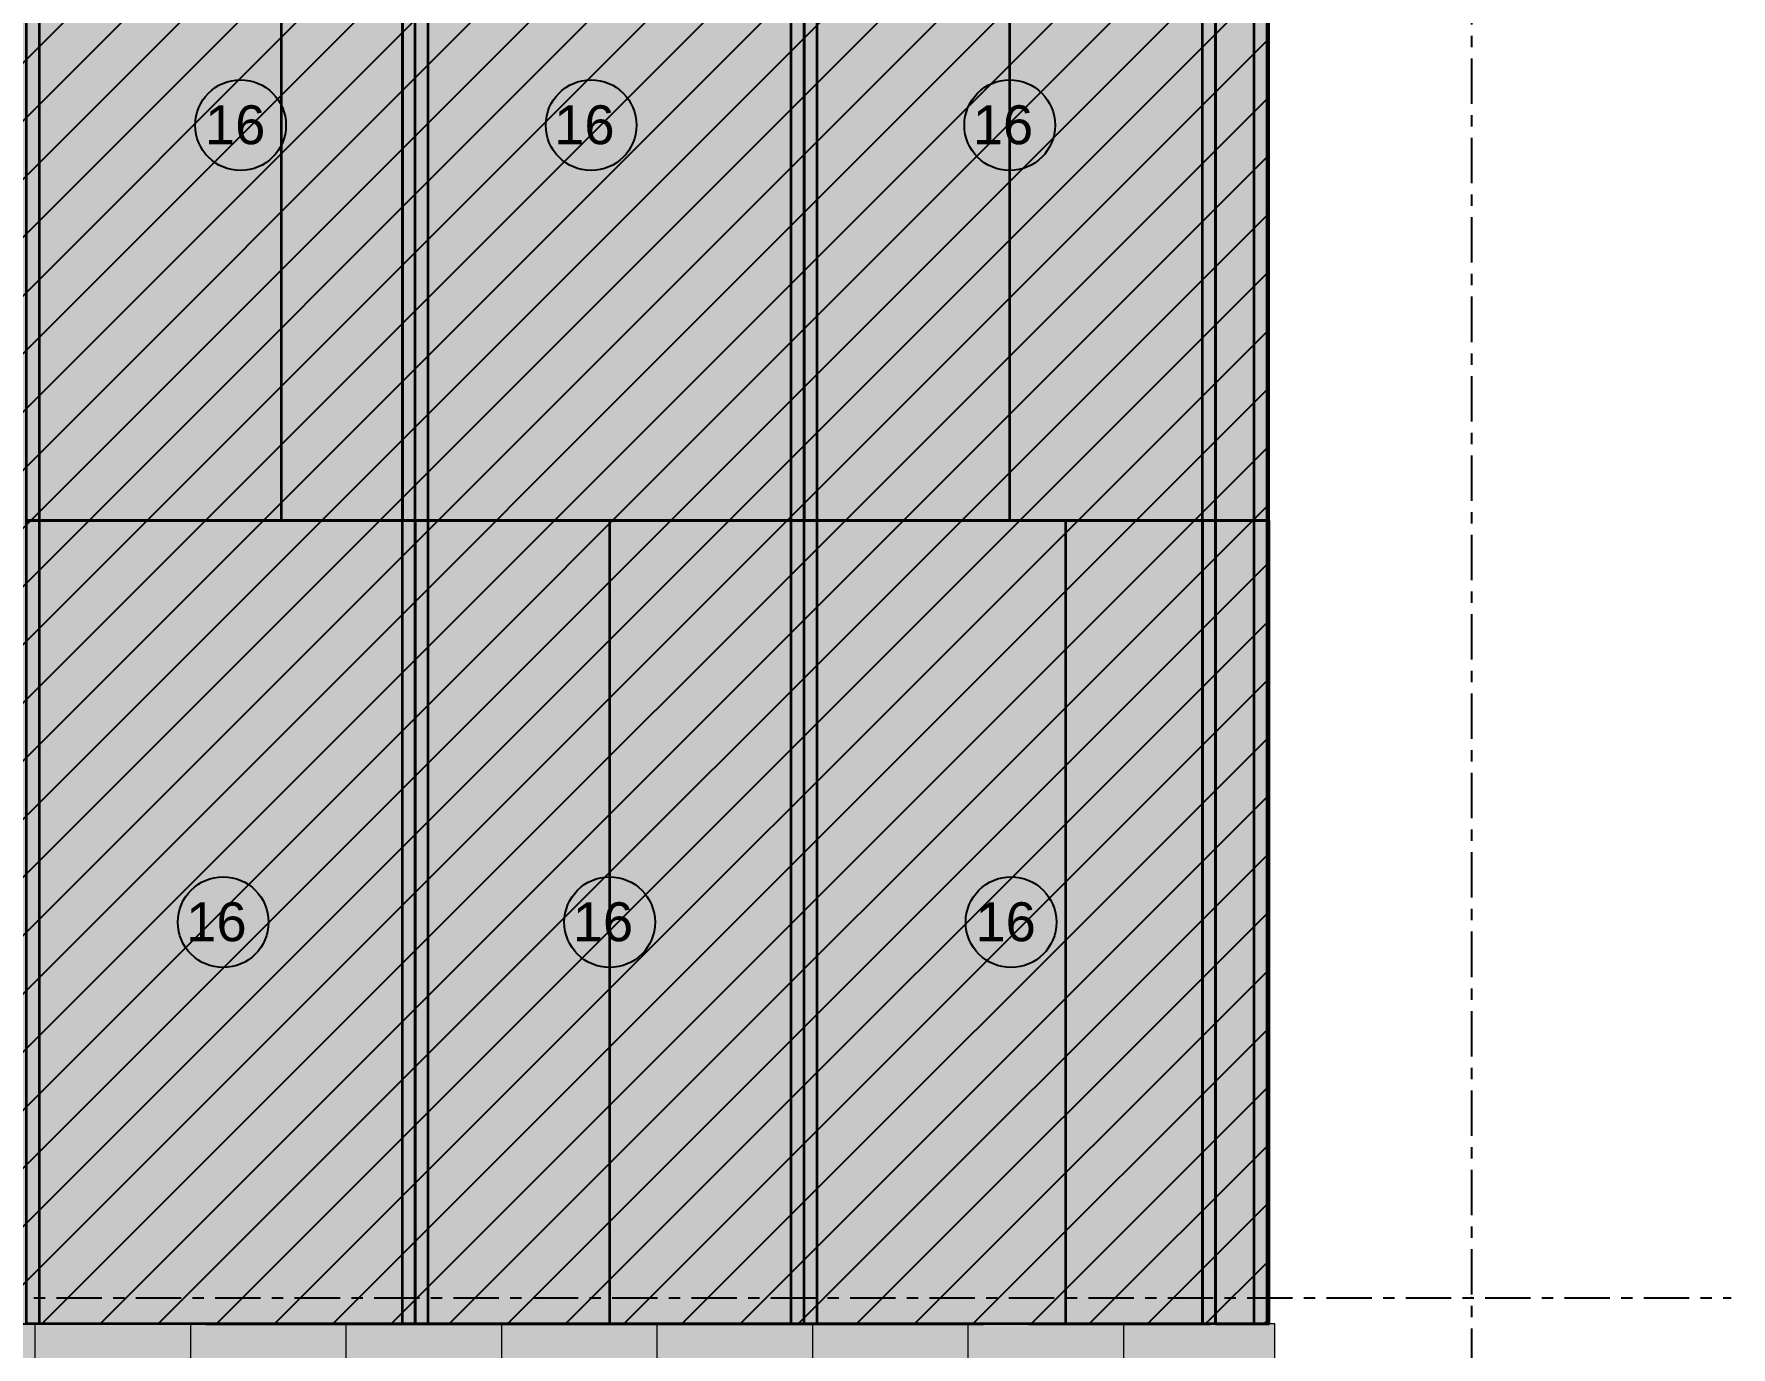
# Model space of a CAD drawing. Header units: millimetres. Extents: x -1379 to 1385823, y -4884429 to 548763.
# Drawn here: x 566250 to 572799, y -2341391 to -2336324 of the extents above; entities that cross this region are included whole.
import ezdxf
from ezdxf.enums import TextEntityAlignment as Align

# ---------------------------------------------------------------- set-up
doc = ezdxf.new("R2010")
doc.units = ezdxf.units.MM
doc.linetypes.add('CENTER', pattern=[50.8, 31.75, -6.35, 6.35, -6.35])
doc.linetypes.add('TA_GL_000.70000', pattern=[1.925, 0.7, -0.175, 0.175, -0.175, 0.7])
for name, color, linetype in [('000 - 0_SYM_DWG_GRIDLINE_MAIN_COLOR_251', 7, 'Continuous'), ('000 - 0_SYM_DWG_SLOPE-SYM_TEXT_COLOR_3', 7, 'Continuous'), ('000 - CONCRETE_COL_HATCH_', 7, 'Continuous'), ('000 - EXISTING_PRECAST_MAIN_COLOR_3', 7, 'Continuous'), ('000 - GRID', 7, 'CENTER')]:
    doc.layers.add(name, color=color, linetype=linetype)
for name, color, linetype, lineweight in [('A-ANNO-IDEN', 7, 'Continuous', 25), ('A-COLS-E', 7, 'Continuous', 35), ('A-DETL', 7, 'Continuous', 70), ('A-DOOR-E', 7, 'Continuous', 35), ('A-FLOR-E', 7, 'Continuous', 35), ('A-GLAZ-CURT', 7, 'Continuous', 35), ('A-WALL-PATT', 7, 'Continuous', 70), ('I-WALL-E', 7, 'Continuous', 50), ('WALL-E', 7, 'Continuous', 50)]:
    doc.layers.add(name, color=color, linetype=linetype, lineweight=lineweight)
doc.styles.add('ARIAL', font='arial.ttf')
doc.styles.add('TA', font='', dxfattribs={"height": 4.5})
doc.styles.get('TA').set_extended_font_data('Cordia New')

# ---------------------------------------------------------------- blocks, each defined once
blk = doc.blocks.new('DPA_Rectangular - 300 x 700mm-V20-IV01 - ELEVATION 2')
at = {"layer": 'A-COLS-E', "color": 7}
for p, q in [((-2301042.7, 103675), (-2300342.7, 103675)), ((-2300342.7, 103675), (-2301042.7, 103675))]:
    blk.add_line(p, q, dxfattribs=at)
blk = doc.blocks.new('DPA_Rectangular - 300 x 700mm-V22-IV01 - ELEVATION 2')
at = {"layer": 'A-COLS-E', "color": 7}
for p, q in [((-2300642.7, 103675), (-2300342.7, 103675)), ((-2300342.7, 103675), (-2300642.7, 103675))]:
    blk.add_line(p, q, dxfattribs=at)
blk = doc.blocks.new('DPA_AC-FLR - A51_3000x2500_500mm-5662247-IV01 - ELEVATION 2')
at = {"layer": 'A-DOOR-E', "color": 7}
for p, q in [((-2304217.7, 103675), (-2303717.7, 103675)), ((-2303717.7, 103675), (-2304217.7, 103675)), ((-2303717.7, 103675), (-2303217.7, 103675)), ((-2303217.7, 103675), (-2303717.7, 103675)), ((-2303217.7, 103675), (-2302717.7, 103675)), ((-2302717.7, 103675), (-2303217.7, 103675)), ((-2302717.7, 103675), (-2302217.7, 103675)), ((-2302217.7, 103675), (-2302717.7, 103675)), ((-2302217.7, 103675), (-2301717.7, 103675)), ((-2301717.7, 103675), (-2302217.7, 103675)), ((-2301717.7, 103675), (-2301217.7, 103675)), ((-2301217.7, 103675), (-2301717.7, 103675))]:
    blk.add_line(p, q, dxfattribs=at)
blk = doc.blocks.new('DPA_Curved type B 1 - Curved Type B-5844674-IV01 - ELEVATION 2')
at = {"layer": 'A-GLAZ-CURT', "color": 7}
for p, q in [((-2303409.7, 106775), (-2303359.7, 106775)), ((-2301909.7, 106775), (-2303409.7, 106775)), ((-2303409.7, 106775), (-2303409.7, 103675)), ((-2303409.7, 103675), (-2303409.7, 106775)), ((-2303359.7, 106775), (-2302659.7, 106775)), ((-2303359.7, 103675), (-2303359.7, 106775)), ((-2303359.7, 103675), (-2303359.7, 106775)), ((-2302659.7, 106775), (-2301959.7, 106775)), ((-2302659.7, 103675), (-2302659.7, 106775)), ((-2301959.7, 106775), (-2301909.7, 106775)), ((-2301959.7, 103675), (-2301959.7, 106775)), ((-2301959.7, 103675), (-2301959.7, 106775)), ((-2301909.7, 103675), (-2301909.7, 106775)), ((-2301909.7, 103675), (-2301909.7, 106775)), ((-2303409.7, 103675), (-2301909.7, 103675)), ((-2303359.7, 103675), (-2303409.7, 103675)), ((-2302659.7, 103675), (-2303359.7, 103675)), ((-2301959.7, 103675), (-2302659.7, 103675)), ((-2301909.7, 103675), (-2301959.7, 103675))]:
    blk.add_line(p, q, dxfattribs=at)
blk = doc.blocks.new('DPA_Curved type A 1 - Curved Type A-5844855-IV01 - ELEVATION 2')
at = {"layer": 'A-GLAZ-CURT', "color": 7}
for p, q in [((-2301909.7, 109825), (-2303409.7, 109825)), ((-2303409.7, 109825), (-2303359.7, 109825)), ((-2303409.7, 106775), (-2303409.7, 109825)), ((-2303409.7, 106775), (-2303409.7, 109825)), ((-2303359.7, 109825), (-2301959.7, 109825)), ((-2303359.7, 106775), (-2303359.7, 109825)), ((-2303359.7, 106775), (-2303359.7, 109825)), ((-2301959.7, 109825), (-2301909.7, 109825)), ((-2301959.7, 106775), (-2301959.7, 109825)), ((-2301959.7, 106775), (-2301959.7, 109825)), ((-2301909.7, 109825), (-2301909.7, 106775)), ((-2301909.7, 106775), (-2301909.7, 109825)), ((-2303359.7, 106775), (-2303409.7, 106775)), ((-2303409.7, 106775), (-2301909.7, 106775)), ((-2301959.7, 106775), (-2303359.7, 106775)), ((-2301909.7, 106775), (-2301959.7, 106775))]:
    blk.add_line(p, q, dxfattribs=at)
blk = doc.blocks.new('DPA_Curved type B 1 - Curved Type B-V102-IV01 - ELEVATION 2')
at = {"layer": 'A-GLAZ-CURT', "color": 7}
for p, q in [((-2300322.7, 106775), (-2300172.7, 106775)), ((-2300172.7, 106775), (-2300322.7, 106775)), ((-2300322.7, 106775), (-2300322.7, 103675)), ((-2300322.7, 103675), (-2300322.7, 106775)), ((-2300172.7, 106775), (-2300122.7, 106775)), ((-2300122.7, 106775), (-2300172.7, 106775)), ((-2300122.7, 106775), (-2300122.7, 106775)), ((-2300122.7, 106775), (-2300122.7, 106775)), ((-2300322.7, 103675), (-2300172.7, 103675)), ((-2300172.7, 103675), (-2300322.7, 103675)), ((-2300172.7, 103675), (-2300122.7, 103675)), ((-2300122.7, 103675), (-2300172.7, 103675)), ((-2300122.7, 103675), (-2300122.7, 103675)), ((-2300122.7, 103675), (-2300122.7, 103675))]:
    blk.add_line(p, q, dxfattribs=at)
blk = doc.blocks.new('DPA_Curved type A 1 - Curved Type A-V103-IV01 - ELEVATION 2')
at = {"layer": 'A-GLAZ-CURT', "color": 7}
for p, q in [((-2300172.7, 106775), (-2300322.7, 106775)), ((-2300322.7, 106775), (-2300172.7, 106775)), ((-2300322.7, 106775), (-2300322.7, 103675)), ((-2300322.7, 103675), (-2300322.7, 106775)), ((-2300172.7, 106775), (-2300122.7, 106775)), ((-2300122.7, 106775), (-2300172.7, 106775)), ((-2300122.7, 106775), (-2300122.7, 106775)), ((-2300172.7, 103675), (-2300322.7, 103675)), ((-2300322.7, 103675), (-2300172.7, 103675)), ((-2300172.7, 103675), (-2300122.7, 103675)), ((-2300122.7, 103675), (-2300172.7, 103675)), ((-2300122.7, 103675), (-2300122.7, 103675))]:
    blk.add_line(p, q, dxfattribs=at)
blk = doc.blocks.new('DPA_Curved type C_Left 1 - Curved Type C_Left-V104-IV01 - ELEVATION 2')
at = {"layer": 'A-GLAZ-CURT', "color": 7}
for p, q in [((-2300322.7, 106775), (-2300172.7, 106775)), ((-2300172.7, 106775), (-2300322.7, 106775)), ((-2300322.7, 106775), (-2300322.7, 103675)), ((-2300322.7, 103675), (-2300322.7, 106775)), ((-2300172.7, 106775), (-2300122.7, 106775)), ((-2300122.7, 106775), (-2300172.7, 106775)), ((-2300122.7, 106775), (-2300122.7, 106775)), ((-2300122.7, 106775), (-2300122.7, 106775)), ((-2300322.7, 103675), (-2300172.7, 103675)), ((-2300172.7, 103675), (-2300322.7, 103675)), ((-2300172.7, 103675), (-2300122.7, 103675)), ((-2300122.7, 103675), (-2300172.7, 103675)), ((-2300122.7, 103675), (-2300122.7, 103675)), ((-2300122.7, 103675), (-2300122.7, 103675))]:
    blk.add_line(p, q, dxfattribs=at)
blk = doc.blocks.new('DPA_Curved type B 1 - Curved Type B-5847656-IV01 - ELEVATION 2')
at = {"layer": 'A-GLAZ-CURT', "color": 7}
for p, q in [((-2300322.7, 106775), (-2300172.7, 106775)), ((-2300172.7, 106775), (-2300322.7, 106775)), ((-2300322.7, 106775), (-2300322.7, 103675)), ((-2300322.7, 103675), (-2300322.7, 106775)), ((-2300172.7, 106775), (-2300122.7, 106775)), ((-2300122.7, 106775), (-2300172.7, 106775)), ((-2300172.7, 103675), (-2300172.7, 106775)), ((-2300172.7, 103675), (-2300172.7, 106775)), ((-2300172.7, 103675), (-2300172.7, 106775)), ((-2300172.7, 103675), (-2300172.7, 106775)), ((-2300122.7, 106775), (-2300166, 106775)), ((-2300166, 106775), (-2300122.7, 106775)), ((-2300165.9, 106775), (-2300115.7, 106775)), ((-2300115.7, 106775), (-2300165.9, 106775)), ((-2300122.7, 103675), (-2300122.7, 106775)), ((-2300115.7, 103675), (-2300115.7, 106775)), ((-2300322.7, 103675), (-2300172.7, 103675)), ((-2300172.7, 103675), (-2300322.7, 103675)), ((-2300172.7, 103675), (-2300122.7, 103675)), ((-2300122.7, 103675), (-2300172.7, 103675)), ((-2300122.7, 103675), (-2300166, 103675)), ((-2300166, 103675), (-2300122.7, 103675)), ((-2300165.9, 103675), (-2300115.7, 103675)), ((-2300115.7, 103675), (-2300165.9, 103675))]:
    blk.add_line(p, q, dxfattribs=at)
blk = doc.blocks.new('DPA_Curved type C_Left 1 - Curved Type C_Left-5847586-IV01 - ELEVATION 2')
at = {"layer": 'A-GLAZ-CURT', "color": 7}
for p, q in [((-2300322.7, 106775), (-2300172.7, 106775)), ((-2300172.7, 106775), (-2300322.7, 106775)), ((-2300322.7, 106775), (-2300322.7, 103675)), ((-2300322.7, 103675), (-2300322.7, 106775)), ((-2300172.7, 106775), (-2300122.7, 106775)), ((-2300122.7, 106775), (-2300172.7, 106775)), ((-2300122.7, 106775), (-2300167.7, 106775)), ((-2300167.6, 106775), (-2300115.6, 106775)), ((-2300163.1, 106775), (-2300122.7, 106775)), ((-2300115.6, 106775), (-2300163, 106775)), ((-2300115.6, 103675), (-2300115.6, 106775)), ((-2300322.7, 103675), (-2300172.7, 103675)), ((-2300172.7, 103675), (-2300322.7, 103675)), ((-2300172.7, 103675), (-2300122.7, 103675)), ((-2300122.7, 103675), (-2300172.7, 103675)), ((-2300167.7, 103675), (-2300122.7, 103675)), ((-2300115.6, 103675), (-2300167.6, 103675)), ((-2300122.7, 103675), (-2300163.1, 103675)), ((-2300163, 103675), (-2300115.6, 103675))]:
    blk.add_line(p, q, dxfattribs=at)
blk = doc.blocks.new('DPA_Curved type C_Left 1 - Curved Type C_Left-V105-IV01 - ELEVATION 2')
at = {"layer": 'A-GLAZ-CURT', "color": 7}
for p, q in [((-2300322.7, 106775), (-2300172.7, 106775)), ((-2300172.7, 106775), (-2300322.7, 106775)), ((-2300322.7, 106775), (-2300322.7, 103675)), ((-2300322.7, 103675), (-2300322.7, 106775)), ((-2300172.7, 106775), (-2300122.7, 106775)), ((-2300122.7, 106775), (-2300172.7, 106775)), ((-2300172.7, 103675), (-2300172.7, 106775)), ((-2300172.7, 103675), (-2300172.7, 106775)), ((-2300122.7, 106775), (-2300122.7, 106775)), ((-2300122.7, 106775), (-2300122.7, 106775)), ((-2300322.7, 103675), (-2300172.7, 103675)), ((-2300172.7, 103675), (-2300322.7, 103675)), ((-2300172.7, 103675), (-2300122.7, 103675)), ((-2300122.7, 103675), (-2300172.7, 103675)), ((-2300122.7, 103675), (-2300122.7, 103675)), ((-2300122.7, 103675), (-2300122.7, 103675))]:
    blk.add_line(p, q, dxfattribs=at)
blk = doc.blocks.new('DPA_Curved type A 1 - Curved Type A-V106-IV01 - ELEVATION 2')
at = {"layer": 'A-GLAZ-CURT', "color": 7}
for p, q in [((-2300172.7, 109825), (-2300322.7, 109825)), ((-2300322.7, 109825), (-2300172.7, 109825)), ((-2300322.7, 109825), (-2300322.7, 106775)), ((-2300322.7, 106775), (-2300322.7, 109825)), ((-2300172.7, 109825), (-2300122.7, 109825)), ((-2300122.7, 109825), (-2300172.7, 109825)), ((-2300122.7, 109825), (-2300122.7, 109825)), ((-2300122.7, 106775), (-2300122.7, 109824.7)), ((-2300122.7, 106775), (-2300122.7, 109824.7)), ((-2300172.7, 106775), (-2300322.7, 106775)), ((-2300322.7, 106775), (-2300172.7, 106775)), ((-2300172.7, 106775), (-2300122.7, 106775)), ((-2300122.7, 106775), (-2300172.7, 106775)), ((-2300122.7, 106775), (-2300122.7, 106775))]:
    blk.add_line(p, q, dxfattribs=at)
blk = doc.blocks.new('DPA_Curved type C_Left 1 - Curved Type C_Left-V107-IV01 - ELEVATION 2')
at = {"layer": 'A-GLAZ-CURT', "color": 7}
for p, q in [((-2300322.7, 109825), (-2300172.7, 109825)), ((-2300172.7, 109825), (-2300322.7, 109825)), ((-2300322.7, 109825), (-2300322.7, 106775)), ((-2300322.7, 106775), (-2300322.7, 109825)), ((-2300172.7, 109825), (-2300122.7, 109825)), ((-2300122.7, 109825), (-2300172.7, 109825)), ((-2300122.7, 109825), (-2300122.7, 109825)), ((-2300122.7, 109825), (-2300122.7, 109825)), ((-2300122.7, 109824.7), (-2300122.7, 106775)), ((-2300122.7, 106775), (-2300122.7, 109824.7)), ((-2300122.7, 106775), (-2300122.7, 109824.7)), ((-2300322.7, 106775), (-2300172.7, 106775)), ((-2300172.7, 106775), (-2300322.7, 106775)), ((-2300172.7, 106775), (-2300122.7, 106775)), ((-2300122.7, 106775), (-2300172.7, 106775)), ((-2300122.7, 106775), (-2300122.7, 106775)), ((-2300122.7, 106775), (-2300122.7, 106775))]:
    blk.add_line(p, q, dxfattribs=at)
blk = doc.blocks.new('DPA_Curved type B 1 - Curved Type B-V108-IV01 - ELEVATION 2')
at = {"layer": 'A-GLAZ-CURT', "color": 7}
for p, q in [((-2300322.7, 109825), (-2300172.7, 109825)), ((-2300172.7, 109825), (-2300322.7, 109825)), ((-2300322.7, 109825), (-2300322.7, 106775)), ((-2300322.7, 106775), (-2300322.7, 109825)), ((-2300172.7, 109825), (-2300122.7, 109825)), ((-2300122.7, 109825), (-2300172.7, 109825)), ((-2300122.7, 109825), (-2300122.7, 109825)), ((-2300122.7, 109825), (-2300122.7, 109825)), ((-2300122.7, 106775), (-2300122.7, 109824.7)), ((-2300122.7, 106775), (-2300122.7, 109824.7)), ((-2300122.7, 106775), (-2300122.7, 109824.7)), ((-2300322.7, 106775), (-2300172.7, 106775)), ((-2300172.7, 106775), (-2300322.7, 106775)), ((-2300172.7, 106775), (-2300122.7, 106775)), ((-2300122.7, 106775), (-2300172.7, 106775)), ((-2300122.7, 106775), (-2300122.7, 106775)), ((-2300122.7, 106775), (-2300122.7, 106775))]:
    blk.add_line(p, q, dxfattribs=at)
blk = doc.blocks.new('DPA_Curved type A 1 - Curved Type A-5847730-IV01 - ELEVATION 2')
at = {"layer": 'A-GLAZ-CURT', "color": 7}
for p, q in [((-2300172.7, 109825), (-2300322.7, 109825)), ((-2300322.7, 109825), (-2300172.7, 109825)), ((-2300322.7, 109825), (-2300322.7, 106775)), ((-2300322.7, 106775), (-2300322.7, 109825)), ((-2300172.7, 109825), (-2300122.7, 109825)), ((-2300122.7, 109825), (-2300172.7, 109825)), ((-2300172.7, 106775), (-2300172.7, 109825)), ((-2300172.7, 106775), (-2300172.7, 109824.7)), ((-2300172.7, 106775), (-2300172.7, 109824.7)), ((-2300172.7, 106775), (-2300172.7, 109824.7)), ((-2300149.3, 109825), (-2300164, 109825)), ((-2300164, 109825), (-2300164, 109825)), ((-2300164, 109825), (-2300149.3, 109825)), ((-2300122.7, 109825), (-2300148.5, 109825)), ((-2300148.5, 109825), (-2300122.7, 109825)), ((-2300122.7, 106775), (-2300122.7, 109825)), ((-2300122.7, 106775), (-2300122.7, 109824.7)), ((-2300172.7, 106775), (-2300322.7, 106775)), ((-2300322.7, 106775), (-2300172.7, 106775)), ((-2300172.7, 106775), (-2300122.7, 106775)), ((-2300122.7, 106775), (-2300172.7, 106775)), ((-2300122.7, 106775), (-2300122.7, 106775))]:
    blk.add_line(p, q, dxfattribs=at)
blk = doc.blocks.new('DPA_Curved type B 1 - Curved Type B-5847765-IV01 - ELEVATION 2')
at = {"layer": 'A-GLAZ-CURT', "color": 7}
for p, q in [((-2300322.7, 109825), (-2300172.7, 109825)), ((-2300172.7, 109825), (-2300322.7, 109825)), ((-2300322.7, 109825), (-2300322.7, 106775)), ((-2300322.7, 106775), (-2300322.7, 109825)), ((-2300172.7, 109825), (-2300122.7, 109825)), ((-2300122.7, 109825), (-2300172.7, 109825)), ((-2300122.7, 109825), (-2300166, 109825)), ((-2300166, 109825), (-2300122.7, 109825)), ((-2300165.9, 109825), (-2300115.7, 109825)), ((-2300115.7, 109825), (-2300165.9, 109825)), ((-2300122.7, 106775), (-2300122.7, 109824.7)), ((-2300115.7, 106775), (-2300115.7, 109825)), ((-2300322.7, 106775), (-2300172.7, 106775)), ((-2300172.7, 106775), (-2300322.7, 106775)), ((-2300172.7, 106775), (-2300122.7, 106775)), ((-2300122.7, 106775), (-2300172.7, 106775)), ((-2300122.7, 106775), (-2300166, 106775)), ((-2300166, 106775), (-2300122.7, 106775)), ((-2300165.9, 106775), (-2300115.7, 106775)), ((-2300115.7, 106775), (-2300165.9, 106775))]:
    blk.add_line(p, q, dxfattribs=at)
blk = doc.blocks.new('DPA_Curved type B 1 - Curved Type B-V109-IV01 - ELEVATION 2')
at = {"layer": 'A-GLAZ-CURT', "color": 7}
for p, q in [((-2300322.7, 109825), (-2300172.7, 109825)), ((-2300172.7, 109825), (-2300322.7, 109825)), ((-2300322.7, 109825), (-2300322.7, 106775)), ((-2300322.7, 106775), (-2300322.7, 109825)), ((-2300172.7, 109825), (-2300122.7, 109825)), ((-2300122.7, 109825), (-2300172.7, 109825)), ((-2300172.7, 106775), (-2300172.7, 109824.7)), ((-2300172.7, 106775), (-2300172.7, 109824.7)), ((-2300122.7, 109825), (-2300122.7, 109825)), ((-2300122.7, 109825), (-2300122.7, 109825)), ((-2300122.7, 106775), (-2300122.7, 109824.7)), ((-2300122.7, 106775), (-2300122.7, 109824.7)), ((-2300122.7, 106775), (-2300122.7, 109824.7)), ((-2300322.7, 106775), (-2300172.7, 106775)), ((-2300172.7, 106775), (-2300322.7, 106775)), ((-2300172.7, 106775), (-2300122.7, 106775)), ((-2300122.7, 106775), (-2300172.7, 106775)), ((-2300122.7, 106775), (-2300122.7, 106775)), ((-2300122.7, 106775), (-2300122.7, 106775))]:
    blk.add_line(p, q, dxfattribs=at)
blk = doc.blocks.new('DPA_Curved type A 1 - Curved Type A-V115-IV01 - ELEVATION 2')
at = {"layer": 'A-DETL', "color": 7, "lineweight": 9}
blk.add_line((-2303409.7, 103675), (-2303409.7, 106775), dxfattribs=at)
at = {"layer": 'A-GLAZ-CURT', "color": 7}
for p, q in [((-2304909.7, 106775), (-2304859.7, 106775)), ((-2304909.7, 103675), (-2304909.7, 106775)), ((-2304859.7, 106775), (-2303459.7, 106775)), ((-2304859.7, 103675), (-2304859.7, 106775)), ((-2304859.7, 103675), (-2304859.7, 106775)), ((-2303459.7, 106775), (-2303409.7, 106775)), ((-2303459.7, 103675), (-2303459.7, 106775)), ((-2303459.7, 103675), (-2303459.7, 106775)), ((-2304859.7, 103675), (-2304909.7, 103675)), ((-2303459.7, 103675), (-2304859.7, 103675)), ((-2303409.7, 103675), (-2303459.7, 103675))]:
    blk.add_line(p, q, dxfattribs=at)
blk = doc.blocks.new('DPA_Curved type C_Left 1 - Curved Type C_Left-5844678-IV01 - ELEVATION 2')
at = {"layer": 'A-DETL', "color": 7, "lineweight": 9}
blk.add_line((-2301909.7, 103675), (-2301909.7, 106775), dxfattribs=at)
at = {"layer": 'A-GLAZ-CURT', "color": 7}
for p, q in [((-2301909.7, 106775), (-2301859.7, 106775)), ((-2301859.7, 106775), (-2300899.7, 106775)), ((-2301859.7, 103675), (-2301859.7, 106775)), ((-2301859.7, 103675), (-2301859.7, 106775)), ((-2300899.7, 106775), (-2300372.7, 106775)), ((-2300899.7, 103675), (-2300899.7, 106775)), ((-2300372.7, 106775), (-2300322.7, 106775)), ((-2300372.7, 106775), (-2300372.7, 103675)), ((-2300372.7, 103675), (-2300372.7, 106775)), ((-2300322.7, 103675), (-2300322.7, 106775)), ((-2301859.7, 103675), (-2301909.7, 103675)), ((-2300899.7, 103675), (-2301859.7, 103675)), ((-2300372.7, 103675), (-2300899.7, 103675)), ((-2300322.7, 103675), (-2300372.7, 103675))]:
    blk.add_line(p, q, dxfattribs=at)
blk = doc.blocks.new('DPA_Curved type C_Left 1 - Curved Type C_Left-V117-IV01 - ELEVATION 2')
at = {"layer": 'A-DETL', "color": 7, "lineweight": 9}
blk.add_line((-2303409.7, 106775), (-2303409.7, 109825), dxfattribs=at)
at = {"layer": 'A-GLAZ-CURT', "color": 7}
for p, q in [((-2304909.7, 109825), (-2304859.7, 109825)), ((-2304909.7, 106775), (-2304909.7, 109825)), ((-2304859.7, 109825), (-2303926.4, 109825)), ((-2304859.7, 106775), (-2304859.7, 109825)), ((-2304859.7, 106775), (-2304859.7, 109825)), ((-2303926.4, 109825), (-2303459.7, 109825)), ((-2303926.4, 106775), (-2303926.4, 109825)), ((-2303459.7, 109825), (-2303409.7, 109825)), ((-2303459.7, 109825), (-2303459.7, 106775)), ((-2303459.7, 106775), (-2303459.7, 109825)), ((-2304859.7, 106775), (-2304909.7, 106775)), ((-2303926.4, 106775), (-2304859.7, 106775)), ((-2303459.7, 106775), (-2303926.4, 106775)), ((-2303409.7, 106775), (-2303459.7, 106775))]:
    blk.add_line(p, q, dxfattribs=at)
blk = doc.blocks.new('DPA_Curved type B 1 - Curved Type B-5845332-IV01 - ELEVATION 2')
at = {"layer": 'A-DETL', "color": 7, "lineweight": 9}
blk.add_line((-2301909.7, 106775), (-2301909.7, 109825), dxfattribs=at)
at = {"layer": 'A-GLAZ-CURT', "color": 7}
for p, q in [((-2301909.7, 109825), (-2301859.7, 109825)), ((-2301859.7, 109825), (-2301116.2, 109825)), ((-2301859.7, 106775), (-2301859.7, 109825)), ((-2301859.7, 106775), (-2301859.7, 109825)), ((-2301116.2, 109825), (-2300372.7, 109825)), ((-2301116.2, 106775), (-2301116.2, 109825)), ((-2300372.7, 109825), (-2300322.7, 109825)), ((-2300372.7, 106775), (-2300372.7, 109825)), ((-2300372.7, 106775), (-2300372.7, 109825)), ((-2300322.7, 106775), (-2300322.7, 109825)), ((-2301859.7, 106775), (-2301909.7, 106775)), ((-2301116.2, 106775), (-2301859.7, 106775)), ((-2300372.7, 106775), (-2301116.2, 106775)), ((-2300322.7, 106775), (-2300372.7, 106775))]:
    blk.add_line(p, q, dxfattribs=at)
blk = doc.blocks.new('DPA_TAG_Multi Tags_Specific - Exterior-5922051-IV01 - ELEVATION 2')
at = {"layer": 'A-ANNO-IDEN', "color": 7}
blk.add_circle((-2302740, 108300), 350, dxfattribs=at)
blk = doc.blocks.new('C-1-IV01_REV00_20260605-145254_ELEVATION_2_EX')
at = {"layer": 'A-WALL-PATT', "lineweight": 9}
h = blk.add_hatch(dxfattribs=at)
h.set_pattern_fill('FP_21', style=0, pattern_type=2)
h.set_pattern_definition([(0, (994.86, -1.01), (406.4, 101.6), [33.528, -271.272, 33.528, -271.272, -1625.6]), (0, (994.86, -1.01), (406.4, 101.6), [-609.6, 33.528, -576.072, 33.528, -271.272, -711.2]), (0, (994.86, -1.01), (406.4, 101.6), [-1524, 33.528, -169.672, 33.528, -474.472]), (120, (1147.26, 49.79), (-291.18818, 301.15272), [33.528, -271.272, 33.528, -271.272, -1625.6]), (120, (1147.26, 49.79), (-291.18818, 301.15272), [-609.6, 33.528, -576.072, 33.528, -271.272, -711.2]), (120, (1147.26, 49.79), (-291.18818, 301.15272), [-1524, 33.528, -169.672, 33.528, -474.472]), (240, (1198.06, 252.99), (-115.21182, -402.75272), [33.528, -271.272, 33.528, -271.272, -1625.6]), (240, (1198.06, 252.99), (-115.21182, -402.75272), [-609.6, 33.528, -576.072, 33.528, -271.272, -711.2]), (240, (1198.06, 252.99), (-115.21182, -402.75272), [-1524, 33.528, -169.672, 33.528, -474.472])])
h.paths.add_polyline_path([(-16345, 101324), (-14695.5, 101324), (-14695.5, 101326), (-14110.5, 101326), (-14110.5, 101324), (-12565.4, 101324), (-12565.4, 101599), (-12395.7, 101599), (-12395.7, 103299), (-6220.8, 103299), (-6220.8, 101599), (-6185.2, 101599), (-6185.2, 103324), (-4985.2, 103324), (-4985.2, 101599), (-4945.2, 101599), (-4945.2, 103299), (-760, 103299), (-760, 103674), (-16345, 103674), (-16345, 101360.7)])
h.paths.add_polyline_path([(-16238.1, 101749), (-16238.1, 101799), (-16143.1, 101799), (-16143.1, 101749), (-16151.4, 101749)])
h.paths.add_polyline_path([(-16238.1, 102849), (-16238.1, 102899), (-16143.1, 102899), (-16143.1, 102849), (-16151.4, 102849)])
h = blk.add_hatch(dxfattribs=at)
h.set_pattern_fill('FP_22', style=0, pattern_type=2)
h.set_pattern_definition([(0, (-15745, 100124), (0, 1200), []), (90, (-15745, 100124), (-600, 4e-14), [])])
h.paths.add_polyline_path([(-16345, 101324), (-14695.5, 101324), (-14695.5, 101326), (-14110.5, 101326), (-14110.5, 101324), (-12565.4, 101324), (-12565.4, 101599), (-12395.7, 101599), (-12395.7, 103299), (-6220.8, 103299), (-6220.8, 101599), (-6185.2, 101599), (-6185.2, 103324), (-4985.2, 103324), (-4985.2, 101599), (-4945.2, 101599), (-4945.2, 103299), (-760, 103299), (-760, 103674), (-16345, 103674), (-16345, 101360.7)])
h.paths.add_polyline_path([(-16238.1, 101749), (-16238.1, 101799), (-16143.1, 101799), (-16143.1, 101749), (-16151.4, 101749)])
h.paths.add_polyline_path([(-16238.1, 102849), (-16238.1, 102899), (-16143.1, 102899), (-16143.1, 102849), (-16151.4, 102849)])
at = {"layer": 'A-FLOR-E', "color": 7, "lineweight": 9}
for p, q in [((-990, 103674), (-990, 103774)), ((-990, 103774), (-990, 103674)), ((-990, 103674), (-990, 103774)), ((-990, 103674), (-990, 103774)), ((-990, 103674), (-990, 103774)), ((-990, 103674), (-990, 103774)), ((-6205, 103674), (-1310, 103674)), ((-1310, 103674), (-6205, 103674)), ((-1710, 103674), (-6105, 103674)), ((-6105, 103674), (-1710, 103674)), ((-5525, 103674), (-1745, 103674)), ((-1745, 103674), (-5525, 103674)), ((-5525, 103674), (-1745, 103674)), ((-1745, 103674), (-5525, 103674)), ((-5385, 103674), (-1885, 103674)), ((-1885, 103674), (-5385, 103674)), ((-1885, 103674), (-5385, 103674)), ((-5385, 103674), (-1885, 103674)), ((-1885, 103674), (-4885, 103674)), ((-4885, 103674), (-1885, 103674)), ((-4885, 103674), (-1885, 103674)), ((-1885, 103674), (-4885, 103674)), ((-1710, 103674), (-990, 103674)), ((-990, 103674), (-1710, 103674)), ((-990, 103674), (-1310, 103674)), ((-1310, 103674), (-990, 103674)), ((-990, 103674), (-1310, 103674)), ((-1310, 103674), (-990, 103674))]:
    blk.add_line(p, q, dxfattribs=at)
at = {"layer": 'I-WALL-E', "color": 7, "lineweight": 9}
for p, q in [((-760, 103674), (-16345, 103674)), ((-16345, 103674), (-810, 103674)), ((-810, 103674), (-6205, 103674)), ((-6205, 103674), (-810, 103674)), ((-760, 103674), (-810, 103674)), ((-760, 103299), (-760, 103674)), ((-760, 103299), (-760, 103674))]:
    blk.add_line(p, q, dxfattribs=at)
at = {"layer": 'WALL-E', "color": 7, "lineweight": 9}
for p, q in [((-990, 103674), (-990, 109824)), ((-990, 103674), (-990, 109824)), ((-810, 103674), (-15845, 103674)), ((-15845, 103674), (-810, 103674)), ((-1310, 103674), (-6205, 103674)), ((-6205, 103674), (-1310, 103674)), ((-6205, 103674), (-990, 103674)), ((-4082, 103674), (-5572, 103674)), ((-1745, 103674), (-5525, 103674)), ((-5525, 103674), (-1885, 103674)), ((-1745, 103674), (-5525, 103674)), ((-5525, 103674), (-1885, 103674)), ((-5385, 103674), (-1885, 103674)), ((-1885, 103674), (-5385, 103674)), ((-5385, 103674), (-1885, 103674)), ((-1885, 103674), (-5385, 103674)), ((-4082, 103674), (-4072, 103674)), ((-2582, 103674), (-4072, 103674)), ((-2582, 103674), (-2572, 103674)), ((-1000, 103674), (-2572, 103674)), ((-1745, 103674), (-1885, 103674)), ((-1745, 103674), (-1885, 103674)), ((-1310, 103674), (-810, 103674)), ((-1000, 103674), (-990, 103674))]:
    blk.add_line(p, q, dxfattribs=at)
at = {"layer": 'A-ANNO-IDEN', "color": 7, "xscale": 0.5, "yscale": 0.5, "zscale": 0.5}
for p in [(1146618.8, 54149), (1147971.4, 54149), (1149586.5, 54149), (1146551.7, 51074), (1148043, 51074), (1149591.7, 51074)]:
    blk.add_blockref('DPA_TAG_Multi Tags_Specific - Exterior-5922051-IV01 - ELEVATION 2', p, dxfattribs=at)
at = {"layer": 'A-COLS-E', "color": 7}
for name in ['DPA_Rectangular - 300 x 700mm-V20-IV01 - ELEVATION 2', 'DPA_Rectangular - 300 x 700mm-V20-IV01 - ELEVATION 2', 'DPA_Rectangular - 300 x 700mm-V22-IV01 - ELEVATION 2', 'DPA_Rectangular - 300 x 700mm-V22-IV01 - ELEVATION 2']:
    blk.add_blockref(name, (2299332.7, -1), dxfattribs=at)
at = {"layer": 'A-DOOR-E', "color": 7}
blk.add_blockref('DPA_AC-FLR - A51_3000x2500_500mm-5662247-IV01 - ELEVATION 2', (2299332.7, -1), dxfattribs=at)
at = {"layer": 'A-GLAZ-CURT', "color": 7}
for name in ['DPA_Curved type C_Left 1 - Curved Type C_Left-V117-IV01 - ELEVATION 2', 'DPA_Curved type A 1 - Curved Type A-5844855-IV01 - ELEVATION 2', 'DPA_Curved type B 1 - Curved Type B-5845332-IV01 - ELEVATION 2', 'DPA_Curved type A 1 - Curved Type A-V106-IV01 - ELEVATION 2', 'DPA_Curved type C_Left 1 - Curved Type C_Left-V107-IV01 - ELEVATION 2', 'DPA_Curved type B 1 - Curved Type B-V108-IV01 - ELEVATION 2', 'DPA_Curved type A 1 - Curved Type A-V106-IV01 - ELEVATION 2', 'DPA_Curved type C_Left 1 - Curved Type C_Left-V107-IV01 - ELEVATION 2', 'DPA_Curved type B 1 - Curved Type B-V108-IV01 - ELEVATION 2', 'DPA_Curved type A 1 - Curved Type A-V106-IV01 - ELEVATION 2', 'DPA_Curved type C_Left 1 - Curved Type C_Left-V107-IV01 - ELEVATION 2', 'DPA_Curved type A 1 - Curved Type A-5847730-IV01 - ELEVATION 2', 'DPA_Curved type B 1 - Curved Type B-5847765-IV01 - ELEVATION 2', 'DPA_Curved type B 1 - Curved Type B-V109-IV01 - ELEVATION 2', 'DPA_Curved type A 1 - Curved Type A-V115-IV01 - ELEVATION 2', 'DPA_Curved type B 1 - Curved Type B-5844674-IV01 - ELEVATION 2', 'DPA_Curved type C_Left 1 - Curved Type C_Left-5844678-IV01 - ELEVATION 2', 'DPA_Curved type B 1 - Curved Type B-V102-IV01 - ELEVATION 2', 'DPA_Curved type A 1 - Curved Type A-V103-IV01 - ELEVATION 2', 'DPA_Curved type C_Left 1 - Curved Type C_Left-V104-IV01 - ELEVATION 2', 'DPA_Curved type B 1 - Curved Type B-V102-IV01 - ELEVATION 2', 'DPA_Curved type A 1 - Curved Type A-V103-IV01 - ELEVATION 2', 'DPA_Curved type C_Left 1 - Curved Type C_Left-V104-IV01 - ELEVATION 2', 'DPA_Curved type B 1 - Curved Type B-V102-IV01 - ELEVATION 2', 'DPA_Curved type A 1 - Curved Type A-V103-IV01 - ELEVATION 2', 'DPA_Curved type B 1 - Curved Type B-5847656-IV01 - ELEVATION 2', 'DPA_Curved type C_Left 1 - Curved Type C_Left-5847586-IV01 - ELEVATION 2', 'DPA_Curved type C_Left 1 - Curved Type C_Left-V105-IV01 - ELEVATION 2']:
    blk.add_blockref(name, (2299332.7, -1), dxfattribs=at)
at = {"layer": 'A-ANNO-IDEN', "color": 7, "style": 'ARIAL'}
for p in [(-4888.7, 108225.6), (-3541.1, 108225.6), (-1926, 108225.6), (-4960.8, 105150.6), (-3469.5, 105150.6), (-1915.8, 105150.6)]:
    blk.add_text('16', height=150, dxfattribs=at).set_placement(p)
blk = doc.blocks.new('*U1841')
at = {"layer": '000 - 0_SYM_DWG_GRIDLINE_MAIN_COLOR_251', "color": 7, "linetype": 'ByBlock', "ltscale": 5}
blk.add_line((20, 0), (-470.6, 0), dxfattribs=at)
at = {"layer": '000 - 0_SYM_DWG_GRIDLINE_MAIN_COLOR_251', "color": 7}
blk.add_point((-450.6, 0), dxfattribs=at)
at = {"color": 7, "style": 'TA', "flags": 1}
blk.add_attdef('LOCATION', (6, -6), '', height=4.5, rotation=270, dxfattribs=at)
blk = doc.blocks.new('*U2273')
at = {"layer": '000 - 0_SYM_DWG_GRIDLINE_MAIN_COLOR_251', "color": 7, "linetype": 'ByBlock', "ltscale": 5}
blk.add_line((10, 0), (-345.74, 0), dxfattribs=at)
at = {"color": 7, "style": 'TA', "flags": 1}
blk.add_attdef('LOCATION', (6, -6), '', height=4.5, rotation=270, dxfattribs=at)
at = {"layer": '000 - 0_SYM_DWG_SLOPE-SYM_TEXT_COLOR_3', "color": 7, "style": 'ARIAL'}
blk.add_attdef('GRID-HEAD', text='', height=4, rotation=90, dxfattribs=at).set_placement((25.6, 0), align=Align.MIDDLE_CENTER)
blk = doc.blocks.new('C-1-IV01_REV00_20260614-170635_ELEVAITON_2_DIMS')
at = {"layer": '000 - GRID', "color": 7, "linetype": 'TA_GL_000.70000'}
for name, p, xscale, yscale, zscale, rotation in [('*U2273', (0, 100000), 50.00000000000004, 50.00000000000004, 50.00000000000004, 270), ('*U1841', (-22530, 103775), 50, 50, 50, 180)]:
    blk.add_blockref(name, p, dxfattribs=dict(at, xscale=xscale, yscale=yscale, zscale=zscale, rotation=rotation))
blk = doc.blocks.new('C-1-IV01_REV00-1_20260614-180613_ELEVATION_2_PRECAST')
at = {"layer": '000 - CONCRETE_COL_HATCH_'}
h = blk.add_hatch(dxfattribs=at)
h.set_pattern_fill('ANSI31')
h.set_pattern_definition([(45, (0, 0), (-112.2532, 112.2532), [])])
h.paths.add_polyline_path([(-782.9, 109824), (-13027, 109824), (-13027, 106774), (-14627, 106774), (-14627, 109824), (-16372.1, 109824), (-16372.1, 103674), (-782.9, 103674)])
h = blk.add_hatch(dxfattribs=at)
h.set_pattern_fill('AR-CONC', scale=0.05)
h.set_pattern_definition([(50, (0, 0), (455.4617, -39.8477), [47.625, -523.875]), (355, (0, 0), (-88.1086, 477.6421), [38.1, -419.1015]), (100.45144, (37.96, -3.3), (367.3531, 437.7944), [40.475, -445.2256]), (46.1842, (5e-15, 127), (677.6976, -105.1058), [71.4375, -785.8125]), (96.63556, (56.5, 118.24), (593.5103, 618.5653), [60.7126, -667.839]), (351.18415, (5e-15, 127), (593.5103, 618.5653), [57.15, -628.6493]), (21, (63.5, 95.25), (379.036, -255.663), [47.625, -523.875]), (326, (63.5, 95.25), (154.505, 460.47), [38.1, -419.1]), (71.45144, (95.1, 73.94), (533.541, 204.807), [40.475, -445.2248]), (37.5, (0, 0), (7.7215, 211.3876), [0, -414.02, 0, -425.45, 0, -420.6875]), (7.5, (0, 0), (167.04916, 250.45144), [0, -242.57, 0, -404.495, 0, -160.3375]), (327.5, (-141.6, 5e-15), (338.9765, -14.32186), [0, -158.75, 0, -495.3, 0, -657.225]), (317.5, (-205.1, 8e-15), (370.32295, 63.5662), [0, -206.375, 0, -328.93, 0, -466.725])])
h.paths.add_polyline_path([(-782.9, 109824), (-13027, 109824), (-13027, 106774), (-14627, 106774), (-14627, 109824), (-16372.1, 109824), (-16372.1, 103674), (-782.9, 103674)])
at = {"layer": '000 - EXISTING_PRECAST_MAIN_COLOR_3', "color": 7}
blk.add_lwpolyline([(-782.9, 109824), (-13027, 109824), (-13027, 106774), (-14627, 106774), (-14627, 109824), (-16372.1, 109824), (-16372.1, 103674), (-782.9, 103674)], close=True, dxfattribs=at)

msp = doc.modelspace()

# ---------------------------------------------------------------- block references
at = {"color": 7}
for name in ['C-1-IV01_REV00_20260614-170635_ELEVAITON_2_DIMS', 'C-1-IV01_REV00_20260605-145254_ELEVATION_2_EX', 'C-1-IV01_REV00-1_20260614-180613_ELEVATION_2_PRECAST']:
    msp.add_blockref(name, (571798.8, -2444975.4), dxfattribs=at)

doc.saveas('drawing.dxf')
